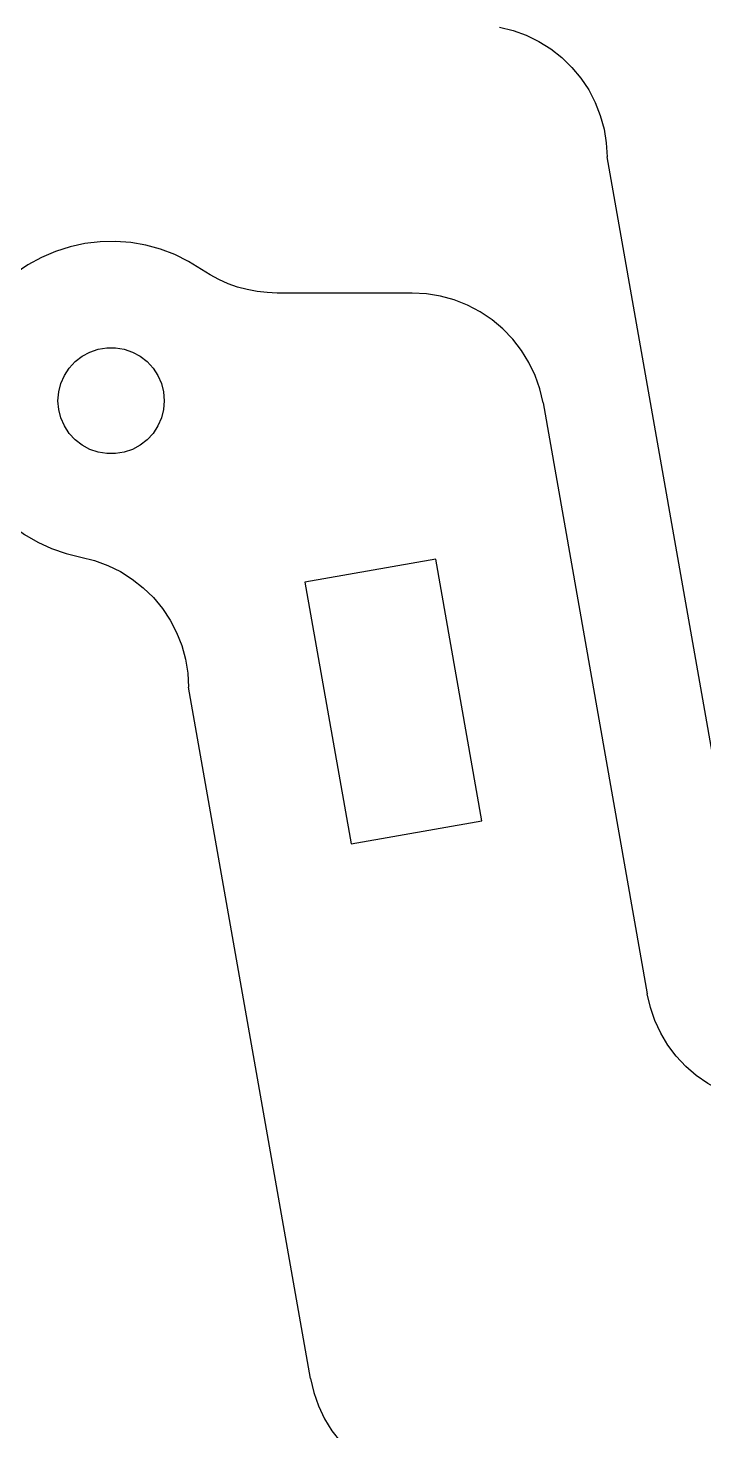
# Model space of a CAD drawing. Header units: millimetres. Extents: x -3928 to -434, y -548 to 1409.
# Drawn here: x -1806.4 to -1781, y 708.6 to 761.4 of the extents above; entities that cross this region are included whole.
import ezdxf

# ---------------------------------------------------------------- set-up
doc = ezdxf.new("R2010")
doc.units = ezdxf.units.MM
doc.header["$MEASUREMENT"] = 0
doc.layers.add('layer 1', color=7, linetype='Continuous')

msp = doc.modelspace()

# ---------------------------------------------------------------- linework, layer by layer
at = {"layer": 'layer 1', "color": 1, "lineweight": 25}
for points, knots in [([(-1788.6763, 761.4379), (-1788.6763, 761.4379), (-1788.1627, 761.3106), (-1788.1627, 761.3106), (-1788.1627, 761.3106), (-1788.1627, 761.3106), (-1787.6656, 761.1292), (-1787.6656, 761.1292), (-1787.6656, 761.1292), (-1787.6656, 761.1292), (-1787.1904, 760.8968), (-1787.1904, 760.8968), (-1787.1904, 760.8968), (-1787.1904, 760.8968), (-1786.7424, 760.6152), (-1786.7424, 760.6152), (-1786.7424, 760.6152), (-1786.7424, 760.6152), (-1786.3268, 760.2879), (-1786.3268, 760.2879), (-1786.3268, 760.2879), (-1786.3268, 760.2879), (-1785.9479, 759.9185), (-1785.9479, 759.9185), (-1785.9479, 759.9185), (-1785.9479, 759.9185), (-1785.6103, 759.511), (-1785.6103, 759.511), (-1785.6103, 759.511), (-1785.6103, 759.511), (-1785.3175, 759.0704), (-1785.3175, 759.0704), (-1785.3175, 759.0704), (-1785.3175, 759.0704), (-1785.073, 758.6012), (-1785.073, 758.6012), (-1785.073, 758.6012), (-1785.073, 758.6012), (-1784.8797, 758.1088), (-1784.8797, 758.1088), (-1784.8797, 758.1088), (-1784.8797, 758.1088), (-1784.7393, 757.5986), (-1784.7393, 757.5986), (-1784.7393, 757.5986), (-1784.7393, 757.5986), (-1784.6532, 757.0765), (-1784.6532, 757.0765), (-1784.6532, 757.0765), (-1784.6532, 757.0765), (-1784.6232, 756.5484), (-1784.6232, 756.5484)], [0, 0, 0, 0, 0.0714286, 0.0714286, 0.0714286, 0.0714286, 0.1428571, 0.1428571, 0.1428571, 0.1428571, 0.2142857, 0.2142857, 0.2142857, 0.2142857, 0.2857143, 0.2857143, 0.2857143, 0.2857143, 0.3571429, 0.3571429, 0.3571429, 0.3571429, 0.4285714, 0.4285714, 0.4285714, 0.4285714, 0.5, 0.5, 0.5, 0.5, 0.5714286, 0.5714286, 0.5714286, 0.5714286, 0.6428571, 0.6428571, 0.6428571, 0.6428571, 0.7142857, 0.7142857, 0.7142857, 0.7142857, 0.7857143, 0.7857143, 0.7857143, 0.7857143, 0.8571429, 0.8571429, 0.8571429, 0.8571429, 1, 1, 1, 1]), ([(-1799.8891, 752.3083), (-1799.8891, 752.3083), (-1800.3784, 752.6124), (-1800.3784, 752.6124), (-1800.3784, 752.6124), (-1800.3784, 752.6124), (-1800.8948, 752.8685), (-1800.8948, 752.8685), (-1800.8948, 752.8685), (-1800.8948, 752.8685), (-1801.4335, 753.0735), (-1801.4335, 753.0735), (-1801.4335, 753.0735), (-1801.4335, 753.0735), (-1801.9891, 753.2259), (-1801.9891, 753.2259), (-1801.9891, 753.2259), (-1801.9891, 753.2259), (-1802.5568, 753.3243), (-1802.5568, 753.3243), (-1802.5568, 753.3243), (-1802.5568, 753.3243), (-1803.1314, 753.3681), (-1803.1314, 753.3681), (-1803.1314, 753.3681), (-1803.1314, 753.3681), (-1803.7079, 753.3561), (-1803.7079, 753.3561), (-1803.7079, 753.3561), (-1803.7079, 753.3561), (-1804.2801, 753.289), (-1804.2801, 753.289), (-1804.2801, 753.289), (-1804.2801, 753.289), (-1804.8435, 753.1677), (-1804.8435, 753.1677), (-1804.8435, 753.1677), (-1804.8435, 753.1677), (-1805.3924, 752.9923), (-1805.3924, 752.9923), (-1805.3924, 752.9923), (-1805.3924, 752.9923), (-1805.9223, 752.7655), (-1805.9223, 752.7655), (-1805.9223, 752.7655), (-1805.9223, 752.7655), (-1806.4278, 752.4886), (-1806.4278, 752.4886), (-1806.4278, 752.4886), (-1806.4278, 752.4886), (-1806.904, 752.1647), (-1806.904, 752.1647), (-1806.904, 752.1647), (-1806.904, 752.1647), (-1807.3475, 751.7964), (-1807.3475, 751.7964), (-1807.3475, 751.7964), (-1807.3475, 751.7964), (-1807.7535, 751.3876), (-1807.7535, 751.3876), (-1807.7535, 751.3876), (-1807.7535, 751.3876), (-1808.1183, 750.9416), (-1808.1183, 750.9416), (-1808.1183, 750.9416), (-1808.1183, 750.9416), (-1808.4386, 750.4626), (-1808.4386, 750.4626), (-1808.4386, 750.4626), (-1808.4386, 750.4626), (-1808.7117, 749.9549), (-1808.7117, 749.9549), (-1808.7117, 749.9549), (-1808.7117, 749.9549), (-1808.9346, 749.4236), (-1808.9346, 749.4236), (-1808.9346, 749.4236), (-1808.9346, 749.4236), (-1809.1057, 748.8733), (-1809.1057, 748.8733), (-1809.1057, 748.8733), (-1809.1057, 748.8733), (-1809.2232, 748.3089), (-1809.2232, 748.3089), (-1809.2232, 748.3089), (-1809.2232, 748.3089), (-1809.2856, 747.7363), (-1809.2856, 747.7363), (-1809.2856, 747.7363), (-1809.2856, 747.7363), (-1809.2934, 747.1599), (-1809.2934, 747.1599), (-1809.2934, 747.1599), (-1809.2934, 747.1599), (-1809.2454, 746.5855), (-1809.2454, 746.5855), (-1809.2454, 746.5855), (-1809.2454, 746.5855), (-1809.1428, 746.0186), (-1809.1428, 746.0186), (-1809.1428, 746.0186), (-1809.1428, 746.0186), (-1808.9861, 745.4641), (-1808.9861, 745.4641), (-1808.9861, 745.4641), (-1808.9861, 745.4641), (-1808.7769, 744.9271), (-1808.7769, 744.9271), (-1808.7769, 744.9271), (-1808.7769, 744.9271), (-1808.5173, 744.4124), (-1808.5173, 744.4124), (-1808.5173, 744.4124), (-1808.5173, 744.4124), (-1808.2097, 743.9253), (-1808.2097, 743.9253), (-1808.2097, 743.9253), (-1808.2097, 743.9253), (-1807.8562, 743.4698), (-1807.8562, 743.4698), (-1807.8562, 743.4698), (-1807.8562, 743.4698), (-1807.4611, 743.0504), (-1807.4611, 743.0504), (-1807.4611, 743.0504), (-1807.4611, 743.0504), (-1807.0275, 742.6711), (-1807.0275, 742.6711), (-1807.0275, 742.6711), (-1807.0275, 742.6711), (-1806.5594, 742.3346), (-1806.5594, 742.3346), (-1806.5594, 742.3346), (-1806.5594, 742.3346), (-1806.0613, 742.0449), (-1806.0613, 742.0449), (-1806.0613, 742.0449), (-1806.0613, 742.0449), (-1805.5377, 741.8044), (-1805.5377, 741.8044), (-1805.5377, 741.8044), (-1805.5377, 741.8044), (-1804.9934, 741.6149), (-1804.9934, 741.6149), (-1804.9934, 741.6149), (-1804.9934, 741.6149), (-1804.4335, 741.4787), (-1804.4335, 741.4787)], [0, 0, 0, 0, 0.0263158, 0.0263158, 0.0263158, 0.0263158, 0.0526316, 0.0526316, 0.0526316, 0.0526316, 0.0789474, 0.0789474, 0.0789474, 0.0789474, 0.1052632, 0.1052632, 0.1052632, 0.1052632, 0.1315789, 0.1315789, 0.1315789, 0.1315789, 0.1578947, 0.1578947, 0.1578947, 0.1578947, 0.1842105, 0.1842105, 0.1842105, 0.1842105, 0.2105263, 0.2105263, 0.2105263, 0.2105263, 0.2368421, 0.2368421, 0.2368421, 0.2368421, 0.2631579, 0.2631579, 0.2631579, 0.2631579, 0.2894737, 0.2894737, 0.2894737, 0.2894737, 0.3157895, 0.3157895, 0.3157895, 0.3157895, 0.3421053, 0.3421053, 0.3421053, 0.3421053, 0.3684211, 0.3684211, 0.3684211, 0.3684211, 0.3947368, 0.3947368, 0.3947368, 0.3947368, 0.4210526, 0.4210526, 0.4210526, 0.4210526, 0.4473684, 0.4473684, 0.4473684, 0.4473684, 0.4736842, 0.4736842, 0.4736842, 0.4736842, 0.5, 0.5, 0.5, 0.5, 0.5263158, 0.5263158, 0.5263158, 0.5263158, 0.5526316, 0.5526316, 0.5526316, 0.5526316, 0.5789474, 0.5789474, 0.5789474, 0.5789474, 0.6052632, 0.6052632, 0.6052632, 0.6052632, 0.6315789, 0.6315789, 0.6315789, 0.6315789, 0.6578947, 0.6578947, 0.6578947, 0.6578947, 0.6842105, 0.6842105, 0.6842105, 0.6842105, 0.7105263, 0.7105263, 0.7105263, 0.7105263, 0.7368421, 0.7368421, 0.7368421, 0.7368421, 0.7631579, 0.7631579, 0.7631579, 0.7631579, 0.7894737, 0.7894737, 0.7894737, 0.7894737, 0.8157895, 0.8157895, 0.8157895, 0.8157895, 0.8421053, 0.8421053, 0.8421053, 0.8421053, 0.8684211, 0.8684211, 0.8684211, 0.8684211, 0.8947368, 0.8947368, 0.8947368, 0.8947368, 0.9210526, 0.9210526, 0.9210526, 0.9210526, 0.9473684, 0.9473684, 0.9473684, 0.9473684, 1, 1, 1, 1]), ([(-1797.0488, 751.4235), (-1797.0488, 751.4235), (-1797.4263, 751.4377), (-1797.4263, 751.4377), (-1797.4263, 751.4377), (-1797.4263, 751.4377), (-1797.8013, 751.4803), (-1797.8013, 751.4803), (-1797.8013, 751.4803), (-1797.8013, 751.4803), (-1798.1721, 751.5512), (-1798.1721, 751.5512), (-1798.1721, 751.5512), (-1798.1721, 751.5512), (-1798.5362, 751.6497), (-1798.5362, 751.6497), (-1798.5362, 751.6497), (-1798.5362, 751.6497), (-1798.8921, 751.7756), (-1798.8921, 751.7756), (-1798.8921, 751.7756), (-1798.8921, 751.7756), (-1799.2375, 751.928), (-1799.2375, 751.928), (-1799.2375, 751.928), (-1799.2375, 751.928), (-1799.5705, 752.1058), (-1799.5705, 752.1058), (-1799.5705, 752.1058), (-1799.5705, 752.1058), (-1799.8891, 752.3083), (-1799.8891, 752.3083)], [0, 0, 0, 0, 0.1111111, 0.1111111, 0.1111111, 0.1111111, 0.2222222, 0.2222222, 0.2222222, 0.2222222, 0.3333333, 0.3333333, 0.3333333, 0.3333333, 0.4444444, 0.4444444, 0.4444444, 0.4444444, 0.5555556, 0.5555556, 0.5555556, 0.5555556, 0.6666667, 0.6666667, 0.6666667, 0.6666667, 0.7777778, 0.7777778, 0.7777778, 0.7777778, 1, 1, 1, 1]), ([(-1787.0363, 747.2918), (-1787.0363, 747.2918), (-1787.1577, 747.8146), (-1787.1577, 747.8146), (-1787.1577, 747.8146), (-1787.1577, 747.8146), (-1787.3344, 748.3216), (-1787.3344, 748.3216), (-1787.3344, 748.3216), (-1787.3344, 748.3216), (-1787.5648, 748.8063), (-1787.5648, 748.8063), (-1787.5648, 748.8063), (-1787.5648, 748.8063), (-1787.8452, 749.2638), (-1787.8452, 749.2638), (-1787.8452, 749.2638), (-1787.8452, 749.2638), (-1788.1737, 749.6886), (-1788.1737, 749.6886), (-1788.1737, 749.6886), (-1788.1737, 749.6886), (-1788.5455, 750.0756), (-1788.5455, 750.0756), (-1788.5455, 750.0756), (-1788.5455, 750.0756), (-1788.9565, 750.4206), (-1788.9565, 750.4206), (-1788.9565, 750.4206), (-1788.9565, 750.4206), (-1789.4024, 750.7198), (-1789.4024, 750.7198), (-1789.4024, 750.7198), (-1789.4024, 750.7198), (-1789.8776, 750.9692), (-1789.8776, 750.9692), (-1789.8776, 750.9692), (-1789.8776, 750.9692), (-1790.3771, 751.1664), (-1790.3771, 751.1664), (-1790.3771, 751.1664), (-1790.3771, 751.1664), (-1790.8946, 751.3085), (-1790.8946, 751.3085), (-1790.8946, 751.3085), (-1790.8946, 751.3085), (-1791.4245, 751.3946), (-1791.4245, 751.3946), (-1791.4245, 751.3946), (-1791.4245, 751.3946), (-1791.9604, 751.4235), (-1791.9604, 751.4235)], [0, 0, 0, 0, 0.0714286, 0.0714286, 0.0714286, 0.0714286, 0.1428571, 0.1428571, 0.1428571, 0.1428571, 0.2142857, 0.2142857, 0.2142857, 0.2142857, 0.2857143, 0.2857143, 0.2857143, 0.2857143, 0.3571429, 0.3571429, 0.3571429, 0.3571429, 0.4285714, 0.4285714, 0.4285714, 0.4285714, 0.5, 0.5, 0.5, 0.5, 0.5714286, 0.5714286, 0.5714286, 0.5714286, 0.6428571, 0.6428571, 0.6428571, 0.6428571, 0.7142857, 0.7142857, 0.7142857, 0.7142857, 0.7857143, 0.7857143, 0.7857143, 0.7857143, 0.8571429, 0.8571429, 0.8571429, 0.8571429, 1, 1, 1, 1]), ([(-1801.297, 747.3701), (-1801.297, 747.3701), (-1801.3242, 747.6993), (-1801.3242, 747.6993), (-1801.3242, 747.6993), (-1801.3242, 747.6993), (-1801.4053, 748.0196), (-1801.4053, 748.0196), (-1801.4053, 748.0196), (-1801.4053, 748.0196), (-1801.5379, 748.3223), (-1801.5379, 748.3223), (-1801.5379, 748.3223), (-1801.5379, 748.3223), (-1801.7186, 748.5985), (-1801.7186, 748.5985), (-1801.7186, 748.5985), (-1801.7186, 748.5985), (-1801.9422, 748.8416), (-1801.9422, 748.8416), (-1801.9422, 748.8416), (-1801.9422, 748.8416), (-1802.2029, 749.0444), (-1802.2029, 749.0444), (-1802.2029, 749.0444), (-1802.2029, 749.0444), (-1802.4936, 749.2017), (-1802.4936, 749.2017), (-1802.4936, 749.2017), (-1802.4936, 749.2017), (-1802.8058, 749.309), (-1802.8058, 749.309), (-1802.8058, 749.309), (-1802.8058, 749.309), (-1803.1318, 749.3633), (-1803.1318, 749.3633), (-1803.1318, 749.3633), (-1803.1318, 749.3633), (-1803.462, 749.3633), (-1803.462, 749.3633), (-1803.462, 749.3633), (-1803.462, 749.3633), (-1803.788, 749.309), (-1803.788, 749.309), (-1803.788, 749.309), (-1803.788, 749.309), (-1804.1005, 749.2017), (-1804.1005, 749.2017), (-1804.1005, 749.2017), (-1804.1005, 749.2017), (-1804.3909, 749.0444), (-1804.3909, 749.0444), (-1804.3909, 749.0444), (-1804.3909, 749.0444), (-1804.6516, 748.8416), (-1804.6516, 748.8416), (-1804.6516, 748.8416), (-1804.6516, 748.8416), (-1804.8752, 748.5985), (-1804.8752, 748.5985), (-1804.8752, 748.5985), (-1804.8752, 748.5985), (-1805.0558, 748.3223), (-1805.0558, 748.3223), (-1805.0558, 748.3223), (-1805.0558, 748.3223), (-1805.1885, 748.0196), (-1805.1885, 748.0196), (-1805.1885, 748.0196), (-1805.1885, 748.0196), (-1805.2696, 747.6993), (-1805.2696, 747.6993), (-1805.2696, 747.6993), (-1805.2696, 747.6993), (-1805.2971, 747.3701), (-1805.2971, 747.3701), (-1805.2971, 747.3701), (-1805.2971, 747.3701), (-1805.2696, 747.041), (-1805.2696, 747.041), (-1805.2696, 747.041), (-1805.2696, 747.041), (-1805.1885, 746.7207), (-1805.1885, 746.7207), (-1805.1885, 746.7207), (-1805.1885, 746.7207), (-1805.0558, 746.4183), (-1805.0558, 746.4183), (-1805.0558, 746.4183), (-1805.0558, 746.4183), (-1804.8752, 746.1418), (-1804.8752, 746.1418), (-1804.8752, 746.1418), (-1804.8752, 746.1418), (-1804.6516, 745.8987), (-1804.6516, 745.8987), (-1804.6516, 745.8987), (-1804.6516, 745.8987), (-1804.3909, 745.6958), (-1804.3909, 745.6958), (-1804.3909, 745.6958), (-1804.3909, 745.6958), (-1804.1005, 745.5385), (-1804.1005, 745.5385), (-1804.1005, 745.5385), (-1804.1005, 745.5385), (-1803.788, 745.4313), (-1803.788, 745.4313), (-1803.788, 745.4313), (-1803.788, 745.4313), (-1803.462, 745.3769), (-1803.462, 745.3769), (-1803.462, 745.3769), (-1803.462, 745.3769), (-1803.1318, 745.3769), (-1803.1318, 745.3769), (-1803.1318, 745.3769), (-1803.1318, 745.3769), (-1802.8058, 745.4313), (-1802.8058, 745.4313), (-1802.8058, 745.4313), (-1802.8058, 745.4313), (-1802.4936, 745.5385), (-1802.4936, 745.5385), (-1802.4936, 745.5385), (-1802.4936, 745.5385), (-1802.2029, 745.6958), (-1802.2029, 745.6958), (-1802.2029, 745.6958), (-1802.2029, 745.6958), (-1801.9422, 745.8987), (-1801.9422, 745.8987), (-1801.9422, 745.8987), (-1801.9422, 745.8987), (-1801.7186, 746.1418), (-1801.7186, 746.1418), (-1801.7186, 746.1418), (-1801.7186, 746.1418), (-1801.5379, 746.4183), (-1801.5379, 746.4183), (-1801.5379, 746.4183), (-1801.5379, 746.4183), (-1801.4053, 746.7207), (-1801.4053, 746.7207), (-1801.4053, 746.7207), (-1801.4053, 746.7207), (-1801.3242, 747.041), (-1801.3242, 747.041), (-1801.3242, 747.041), (-1801.3242, 747.041), (-1801.297, 747.3701), (-1801.297, 747.3701)], [0, 0, 0, 0, 0.025641, 0.025641, 0.025641, 0.025641, 0.0512821, 0.0512821, 0.0512821, 0.0512821, 0.0769231, 0.0769231, 0.0769231, 0.0769231, 0.1025641, 0.1025641, 0.1025641, 0.1025641, 0.1282051, 0.1282051, 0.1282051, 0.1282051, 0.1538462, 0.1538462, 0.1538462, 0.1538462, 0.1794872, 0.1794872, 0.1794872, 0.1794872, 0.2051282, 0.2051282, 0.2051282, 0.2051282, 0.2307692, 0.2307692, 0.2307692, 0.2307692, 0.2564103, 0.2564103, 0.2564103, 0.2564103, 0.2820513, 0.2820513, 0.2820513, 0.2820513, 0.3076923, 0.3076923, 0.3076923, 0.3076923, 0.3333333, 0.3333333, 0.3333333, 0.3333333, 0.3589744, 0.3589744, 0.3589744, 0.3589744, 0.3846154, 0.3846154, 0.3846154, 0.3846154, 0.4102564, 0.4102564, 0.4102564, 0.4102564, 0.4358974, 0.4358974, 0.4358974, 0.4358974, 0.4615385, 0.4615385, 0.4615385, 0.4615385, 0.4871795, 0.4871795, 0.4871795, 0.4871795, 0.5128205, 0.5128205, 0.5128205, 0.5128205, 0.5384615, 0.5384615, 0.5384615, 0.5384615, 0.5641026, 0.5641026, 0.5641026, 0.5641026, 0.5897436, 0.5897436, 0.5897436, 0.5897436, 0.6153846, 0.6153846, 0.6153846, 0.6153846, 0.6410256, 0.6410256, 0.6410256, 0.6410256, 0.6666667, 0.6666667, 0.6666667, 0.6666667, 0.6923077, 0.6923077, 0.6923077, 0.6923077, 0.7179487, 0.7179487, 0.7179487, 0.7179487, 0.7435897, 0.7435897, 0.7435897, 0.7435897, 0.7692308, 0.7692308, 0.7692308, 0.7692308, 0.7948718, 0.7948718, 0.7948718, 0.7948718, 0.8205128, 0.8205128, 0.8205128, 0.8205128, 0.8461538, 0.8461538, 0.8461538, 0.8461538, 0.8717949, 0.8717949, 0.8717949, 0.8717949, 0.8974359, 0.8974359, 0.8974359, 0.8974359, 0.9230769, 0.9230769, 0.9230769, 0.9230769, 0.9487179, 0.9487179, 0.9487179, 0.9487179, 1, 1, 1, 1]), ([(-1804.4335, 741.4787), (-1804.4335, 741.4787), (-1803.9199, 741.3514), (-1803.9199, 741.3514), (-1803.9199, 741.3514), (-1803.9199, 741.3514), (-1803.4228, 741.1701), (-1803.4228, 741.1701), (-1803.4228, 741.1701), (-1803.4228, 741.1701), (-1802.9476, 740.9376), (-1802.9476, 740.9376), (-1802.9476, 740.9376), (-1802.9476, 740.9376), (-1802.4996, 740.6561), (-1802.4996, 740.6561), (-1802.4996, 740.6561), (-1802.4996, 740.6561), (-1802.084, 740.3287), (-1802.084, 740.3287), (-1802.084, 740.3287), (-1802.084, 740.3287), (-1801.7052, 739.9593), (-1801.7052, 739.9593), (-1801.7052, 739.9593), (-1801.7052, 739.9593), (-1801.3676, 739.5519), (-1801.3676, 739.5519), (-1801.3676, 739.5519), (-1801.3676, 739.5519), (-1801.0747, 739.1112), (-1801.0747, 739.1112), (-1801.0747, 739.1112), (-1801.0747, 739.1112), (-1800.8303, 738.6421), (-1800.8303, 738.6421), (-1800.8303, 738.6421), (-1800.8303, 738.6421), (-1800.6369, 738.1496), (-1800.6369, 738.1496), (-1800.6369, 738.1496), (-1800.6369, 738.1496), (-1800.4965, 737.6395), (-1800.4965, 737.6395), (-1800.4965, 737.6395), (-1800.4965, 737.6395), (-1800.4105, 737.1173), (-1800.4105, 737.1173), (-1800.4105, 737.1173), (-1800.4105, 737.1173), (-1800.3805, 736.5892), (-1800.3805, 736.5892)], [0, 0, 0, 0, 0.0714286, 0.0714286, 0.0714286, 0.0714286, 0.1428571, 0.1428571, 0.1428571, 0.1428571, 0.2142857, 0.2142857, 0.2142857, 0.2142857, 0.2857143, 0.2857143, 0.2857143, 0.2857143, 0.3571429, 0.3571429, 0.3571429, 0.3571429, 0.4285714, 0.4285714, 0.4285714, 0.4285714, 0.5, 0.5, 0.5, 0.5, 0.5714286, 0.5714286, 0.5714286, 0.5714286, 0.6428571, 0.6428571, 0.6428571, 0.6428571, 0.7142857, 0.7142857, 0.7142857, 0.7142857, 0.7857143, 0.7857143, 0.7857143, 0.7857143, 0.8571429, 0.8571429, 0.8571429, 0.8571429, 1, 1, 1, 1]), ([(-1777.3197, 720.9802), (-1777.3197, 720.9802), (-1777.839, 720.9164), (-1777.839, 720.9164), (-1777.839, 720.9164), (-1777.839, 720.9164), (-1778.3626, 720.9072), (-1778.3626, 720.9072), (-1778.3626, 720.9072), (-1778.3626, 720.9072), (-1778.884, 720.9527), (-1778.884, 720.9527), (-1778.884, 720.9527), (-1778.884, 720.9527), (-1779.3976, 721.0529), (-1779.3976, 721.0529), (-1779.3976, 721.0529), (-1779.3976, 721.0529), (-1779.8982, 721.2057), (-1779.8982, 721.2057), (-1779.8982, 721.2057), (-1779.8982, 721.2057), (-1780.3797, 721.4103), (-1780.3797, 721.4103), (-1780.3797, 721.4103), (-1780.3797, 721.4103), (-1780.8376, 721.6639), (-1780.8376, 721.6639), (-1780.8376, 721.6639), (-1780.8376, 721.6639), (-1781.2663, 721.9641), (-1781.2663, 721.9641), (-1781.2663, 721.9641), (-1781.2663, 721.9641), (-1781.6614, 722.3074), (-1781.6614, 722.3074), (-1781.6614, 722.3074), (-1781.6614, 722.3074), (-1782.0184, 722.6901), (-1782.0184, 722.6901), (-1782.0184, 722.6901), (-1782.0184, 722.6901), (-1782.3331, 723.1082), (-1782.3331, 723.1082), (-1782.3331, 723.1082), (-1782.3331, 723.1082), (-1782.6026, 723.5569), (-1782.6026, 723.5569), (-1782.6026, 723.5569), (-1782.6026, 723.5569), (-1782.8238, 724.0311), (-1782.8238, 724.0311), (-1782.8238, 724.0311), (-1782.8238, 724.0311), (-1782.9942, 724.526), (-1782.9942, 724.526), (-1782.9942, 724.526), (-1782.9942, 724.526), (-1783.112, 725.0361), (-1783.112, 725.0361)], [0, 0, 0, 0, 0.0625, 0.0625, 0.0625, 0.0625, 0.125, 0.125, 0.125, 0.125, 0.1875, 0.1875, 0.1875, 0.1875, 0.25, 0.25, 0.25, 0.25, 0.3125, 0.3125, 0.3125, 0.3125, 0.375, 0.375, 0.375, 0.375, 0.4375, 0.4375, 0.4375, 0.4375, 0.5, 0.5, 0.5, 0.5, 0.5625, 0.5625, 0.5625, 0.5625, 0.625, 0.625, 0.625, 0.625, 0.6875, 0.6875, 0.6875, 0.6875, 0.75, 0.75, 0.75, 0.75, 0.8125, 0.8125, 0.8125, 0.8125, 0.875, 0.875, 0.875, 0.875, 1, 1, 1, 1]), ([(-1795.7901, 710.5554), (-1795.7901, 710.5554), (-1795.6688, 710.0326), (-1795.6688, 710.0326), (-1795.6688, 710.0326), (-1795.6688, 710.0326), (-1795.4917, 709.5256), (-1795.4917, 709.5256), (-1795.4917, 709.5256), (-1795.4917, 709.5256), (-1795.2617, 709.0409), (-1795.2617, 709.0409), (-1795.2617, 709.0409), (-1795.2617, 709.0409), (-1794.9809, 708.5834), (-1794.9809, 708.5834), (-1794.9809, 708.5834), (-1794.9809, 708.5834), (-1794.6528, 708.1586), (-1794.6528, 708.1586), (-1794.6528, 708.1586), (-1794.6528, 708.1586), (-1794.281, 707.7713), (-1794.281, 707.7713), (-1794.281, 707.7713), (-1794.281, 707.7713), (-1793.8696, 707.4263), (-1793.8696, 707.4263), (-1793.8696, 707.4263), (-1793.8696, 707.4263), (-1793.4241, 707.1275), (-1793.4241, 707.1275), (-1793.4241, 707.1275), (-1793.4241, 707.1275), (-1792.9485, 706.878), (-1792.9485, 706.878), (-1792.9485, 706.878), (-1792.9485, 706.878), (-1792.4493, 706.6808), (-1792.4493, 706.6808), (-1792.4493, 706.6808), (-1792.4493, 706.6808), (-1791.9318, 706.5387), (-1791.9318, 706.5387), (-1791.9318, 706.5387), (-1791.9318, 706.5387), (-1791.4019, 706.4526), (-1791.4019, 706.4526), (-1791.4019, 706.4526), (-1791.4019, 706.4526), (-1790.8661, 706.4237), (-1790.8661, 706.4237)], [0, 0, 0, 0, 0.0714286, 0.0714286, 0.0714286, 0.0714286, 0.1428571, 0.1428571, 0.1428571, 0.1428571, 0.2142857, 0.2142857, 0.2142857, 0.2142857, 0.2857143, 0.2857143, 0.2857143, 0.2857143, 0.3571429, 0.3571429, 0.3571429, 0.3571429, 0.4285714, 0.4285714, 0.4285714, 0.4285714, 0.5, 0.5, 0.5, 0.5, 0.5714286, 0.5714286, 0.5714286, 0.5714286, 0.6428571, 0.6428571, 0.6428571, 0.6428571, 0.7142857, 0.7142857, 0.7142857, 0.7142857, 0.7857143, 0.7857143, 0.7857143, 0.7857143, 0.8571429, 0.8571429, 0.8571429, 0.8571429, 1, 1, 1, 1])]:
    msp.add_open_spline(points, degree=3, knots=knots, dxfattribs=at)
for points in [[(-1780.0329, 730.5145), (-1780.0329, 730.5145), (-1784.6232, 756.5484), (-1784.6232, 756.5484)], [(-1791.9604, 751.4235), (-1791.9604, 751.4235), (-1797.0488, 751.4235), (-1797.0488, 751.4235)], [(-1787.0363, 747.2918), (-1787.0363, 747.2918), (-1783.112, 725.0361), (-1783.112, 725.0361)], [(-1791.0749, 741.4018), (-1791.0749, 741.4018), (-1795.999, 740.5336), (-1795.999, 740.5336)], [(-1789.3385, 731.5537), (-1789.3385, 731.5537), (-1791.0749, 741.4018), (-1791.0749, 741.4018)], [(-1795.999, 740.5336), (-1795.999, 740.5336), (-1794.2626, 730.6855), (-1794.2626, 730.6855)], [(-1795.7901, 710.5554), (-1795.7901, 710.5554), (-1800.3805, 736.5892), (-1800.3805, 736.5892)], [(-1794.2626, 730.6855), (-1794.2626, 730.6855), (-1789.3385, 731.5537), (-1789.3385, 731.5537)]]:
    msp.add_open_spline(points, degree=3, dxfattribs=at)

doc.saveas('drawing.dxf')
